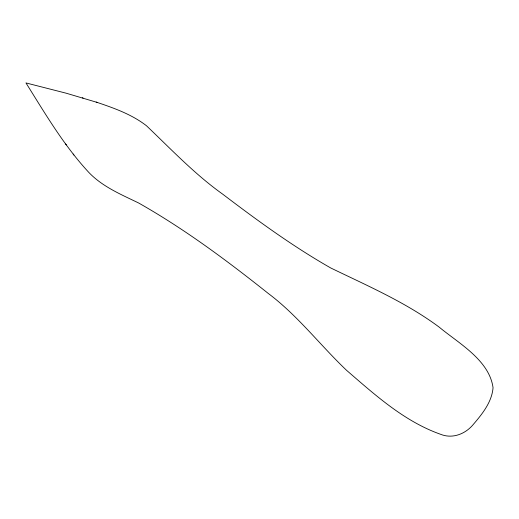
<?xml version="1.0" encoding="UTF-8"?>
<svg xmlns="http://www.w3.org/2000/svg" width="519" height="519" viewBox="0 0 519 519"><rect width="100%" height="100%" fill="white"/><g stroke="black" fill="none" stroke-linecap="round" stroke-linejoin="round"><path stroke-width="0.78" d="M97.183 102.412L66.147 93.193L25.95 82.923C44.816 113.058 63.013 144.055 87.03 170.472C100.79 186.036 120.343 194.125 138.599 202.974C184.537 228.976 227.024 260.629 268.265 293.449C297.763 315.552 320.067 345.103 346.595 370.345C375.146 395.024 404.411 421.525 440.612 434.299C452.73 439.236 465.893 433.774 473.678 423.991C482.534 413.656 491.928 401.797 493.05 387.738C489.313 360.121 458.712 343.351 439.249 327.178C405.942 302.402 367.789 285.93 330.694 267.947C292.742 246.324 257.372 220.504 222.632 194.112C194.703 174.176 171.16 149.284 146.468 125.754C131.956 114.485 114.394 108.237 97.183 102.412L96.19 102.1M82.313 97.786L83.124 98.039M65.654 144.029L66.302 144.885M73.153 154.059L73.893 155.038"/></g></svg>
